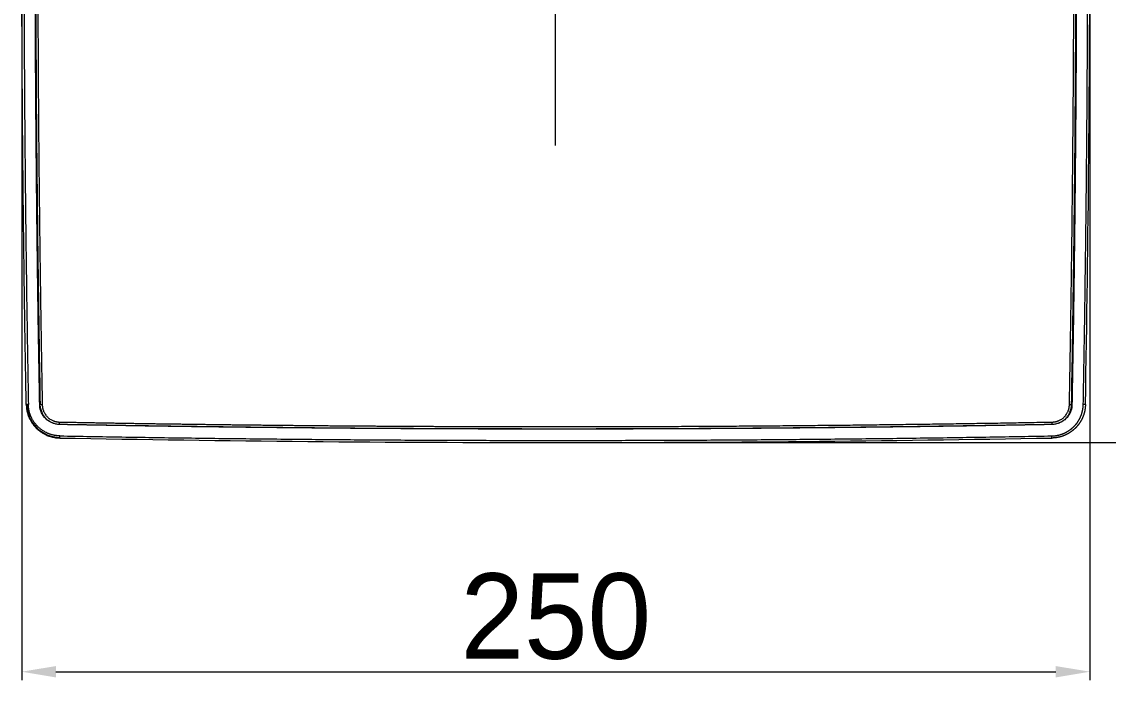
# Model space of a CAD drawing. Extents: x 8896 to 12055, y -91 to 2224.
# Drawn here: x 9756.8 to 10011.1, y 1413 to 1567.2 of the extents above; entities that cross this region are included whole.
import ezdxf

# ---------------------------------------------------------------- set-up
doc = ezdxf.new("R2010")
doc.units = 0
doc.header["$LTSCALE"] = 10
doc.header["$MEASUREMENT"] = 0
doc.header["$PDMODE"] = 3
doc.header["$PDSIZE"] = -10
doc.linetypes.add('CENTER2', pattern=[28.575, 19.05, -3.175, 3.175, -3.175])
doc.layers.get('0').update_dxf_attribs({"linetype": 'CONTINUOUS'})
doc.layers.get('DEFPOINTS').update_dxf_attribs({"linetype": 'CONTINUOUS'})
doc.layers.add('1', color=7, linetype='CONTINUOUS')
doc.layers.add('Cneter', color=1, linetype='CENTER2', lineweight=13)
doc.styles.add('Daelim Dimension', font='')
doc.styles.get('Daelim Dimension').set_extended_font_data('나눔고딕')
doc.dimstyles.new('DEFAULT', dxfattribs={"dimscale": 2, "dimtxt": 2, "dimasz": 2, "dimexe": 0, "dimexo": 2, "dimgap": 1, "dimtad": 1, "dimdec": 1, "dimzin": 9, "dimdsep": 46, "dimtxsty": 'Daelim Dimension', "dimcen": 0.5, "dimclrd": 5, "dimclre": 5, "dimclrt": 256, "dimadec": 1, "dimazin": 0, "dimtfac": 1, "dimtdec": 1, "dimtix": 1, "dimtmove": 0, "dimatfit": 3, "dimfxl": 1, "dimtolj": 1, "dimtzin": 1, "dimlwd": 9, "dimlwe": 9, "dimarcsym": 0})

# ---------------------------------------------------------------- blocks, each defined once
blk = doc.blocks.new('*D15')
at = {"color": 5, "lineweight": 9, "ltscale": 0.5, "transparency": 16777216}
for p, q in [((9756.82, 1589.67), (9756.82, 1413.04)), ((10006.81, 1589.67), (10006.81, 1413.04)), ((9764.82, 1415.04), (9998.81, 1415.04))]:
    blk.add_line(p, q, dxfattribs=at)
at = {"color": 5, "ltscale": 0.5, "transparency": 16777216}
for points in [[(9764.82, 1416.37), (9764.82, 1413.71), (9756.82, 1415.04)], [(9998.81, 1416.37), (9998.81, 1413.71), (10006.81, 1415.04)]]:
    blk.add_solid(points, dxfattribs=at)
at = {"layer": 'DEFPOINTS', "color": 0, "ltscale": 0.5, "transparency": 16777216}
for p in [(9756.82, 1593.67), (10006.81, 1593.67), (10006.81, 1415.04)]:
    blk.add_point(p, dxfattribs=at)
at = {"color": 7, "ltscale": 0.5, "transparency": 16777216, "insert": (9881.81, 1427.93), "char_height": 20, "attachment_point": 5, "style": 'Daelim Dimension'}
blk.add_mtext('\\A1;250', dxfattribs=at)
blk = doc.blocks.new('*D16')
at = {"color": 5, "lineweight": 9, "ltscale": 0.5, "transparency": 16777216}
for p, q in [((9885.81, 1718.67), (10079.9, 1718.67)), ((10077.9, 1476.67), (10077.9, 1710.67)), ((9885.81, 1468.67), (10079.9, 1468.67))]:
    blk.add_line(p, q, dxfattribs=at)
at = {"color": 5, "ltscale": 0.5, "transparency": 16777216}
for points in [[(10076.57, 1710.67), (10079.23, 1710.67), (10077.9, 1718.67)], [(10076.57, 1476.67), (10079.23, 1476.67), (10077.9, 1468.67)]]:
    blk.add_solid(points, dxfattribs=at)
at = {"layer": 'DEFPOINTS', "color": 0, "ltscale": 0.5, "transparency": 16777216}
for p in [(9881.81, 1718.67), (10077.9, 1718.67), (9881.81, 1468.67)]:
    blk.add_point(p, dxfattribs=at)
at = {"color": 7, "ltscale": 0.5, "transparency": 16777216, "insert": (10065.01, 1593.67), "char_height": 20, "attachment_point": 5, "rotation": 90, "style": 'Daelim Dimension'}
blk.add_mtext('\\A1;250', dxfattribs=at)
blk = doc.blocks.new('*D24')
at = {"color": 5, "lineweight": 9, "ltscale": 0.5, "transparency": 16777216}
for p, q in [((10020.76, 2037.53), (10186.06, 2037.53)), ((10184.06, 1476.67), (10184.06, 2029.53)), ((9885.81, 1468.67), (10186.06, 1468.67))]:
    blk.add_line(p, q, dxfattribs=at)
at = {"color": 5, "ltscale": 0.5, "transparency": 16777216}
for points in [[(10182.73, 2029.53), (10185.4, 2029.53), (10184.06, 2037.53)], [(10182.73, 1476.67), (10185.4, 1476.67), (10184.06, 1468.67)]]:
    blk.add_solid(points, dxfattribs=at)
at = {"layer": 'DEFPOINTS', "color": 0, "ltscale": 0.5, "transparency": 16777216}
for p in [(10016.76, 2037.53), (10184.06, 2037.53), (9881.81, 1468.67)]:
    blk.add_point(p, dxfattribs=at)
at = {"color": 7, "ltscale": 0.5, "transparency": 16777216, "insert": (10171.18, 1753.1), "char_height": 20, "attachment_point": 5, "rotation": 90, "style": 'Daelim Dimension'}
blk.add_mtext('\\A1;569', dxfattribs=at)

msp = doc.modelspace()

# ---------------------------------------------------------------- linework, layer by layer
at = {"layer": '1', "color": 7, "linetype": 'Continuous', "lineweight": 18}
for centre, start, end in [((3620.2, 1593.67), 358.958495, 0), ((9881.81, 7855.29), 268.958495, 271.041505)]:
    msp.add_arc(centre, 6386.61, start, end, dxfattribs=at)
at = {"layer": '1', "color": 7, "linetype": 'Continuous', "lineweight": 13}
msp.add_ellipse((9765.87, 1477.73), major_axis=(-5.47, 5.64), ratio=1, start_param=0.818639, end_param=2.35315, dxfattribs=at)
for points in [[(9758.37, 1709.75), (9756.26, 1593.67), (9758.37, 1477.59)], [(10005.26, 1477.59), (10007.37, 1593.67), (10005.26, 1709.75)], [(9765.74, 1470.23), (9881.81, 1468.12), (9997.89, 1470.23)]]:
    msp.add_open_spline(points, degree=2, dxfattribs=at)
at = {"layer": '1', "color": 7, "linetype": 'Continuous', "lineweight": 18}
for points, weights in [([(9761.02, 1477.59), (9758.91, 1593.67), (9761.02, 1709.75)], [1, 0.999834642254, 1]), ([(10002.61, 1709.75), (10004.72, 1593.67), (10002.61, 1477.59)], [1, 0.999834642254, 1]), ([(9757.87, 1477.58), (9756.82, 1535.62), (9756.82, 1593.67)], [1, 0.999958696706, 1]), ([(9997.89, 1472.88), (9881.81, 1470.76), (9765.73, 1472.88)], [1, 0.999834646466, 1])]:
    msp.add_rational_spline(points, weights, degree=2, dxfattribs=at)
for points, knots in [([(9761.62, 1709.84), (9761.61, 1709.4), (9761.6, 1708.53), (9761.57, 1707.23), (9761.55, 1705.92), (9761.53, 1704.61), (9761.5, 1703.3), (9761.48, 1701.99), (9761.46, 1700.67), (9761.44, 1699.36), (9761.41, 1698.04), (9761.39, 1696.72), (9761.37, 1695.4), (9761.35, 1694.08), (9761.33, 1692.76), (9761.31, 1691.44), (9761.29, 1690.11), (9761.27, 1688.78), (9761.25, 1687.45), (9761.23, 1686.12), (9761.21, 1684.79), (9761.19, 1683.46), (9761.17, 1682.13), (9761.15, 1680.79), (9761.13, 1679.45), (9761.11, 1678.11), (9761.1, 1676.77), (9761.08, 1675.43), (9761.06, 1674.09), (9761.05, 1672.74), (9761.03, 1671.4), (9761.01, 1670.05), (9761, 1668.7), (9760.98, 1667.35), (9760.96, 1666), (9760.95, 1664.64), (9760.93, 1663.29), (9760.92, 1661.93), (9760.9, 1660.58), (9760.89, 1659.22), (9760.88, 1657.86), (9760.86, 1656.49), (9760.85, 1655.13), (9760.84, 1653.76), (9760.82, 1652.4), (9760.81, 1651.03), (9760.8, 1649.66), (9760.79, 1648.29), (9760.77, 1646.92), (9760.76, 1645.54), (9760.75, 1644.17), (9760.74, 1642.79), (9760.73, 1641.41), (9760.72, 1640.03), (9760.71, 1638.65), (9760.7, 1637.27), (9760.69, 1635.88), (9760.68, 1634.5), (9760.67, 1633.11), (9760.67, 1631.72), (9760.66, 1630.33), (9760.65, 1628.94), (9760.64, 1627.55), (9760.63, 1626.15), (9760.63, 1624.75), (9760.62, 1623.36), (9760.61, 1621.96), (9760.61, 1620.56), (9760.6, 1619.16), (9760.6, 1617.75), (9760.59, 1616.35), (9760.59, 1614.94), (9760.58, 1613.53), (9760.58, 1612.12), (9760.57, 1610.71), (9760.57, 1609.3), (9760.57, 1607.89), (9760.56, 1606.47), (9760.56, 1605.06), (9760.56, 1603.64), (9760.56, 1602.22), (9760.55, 1600.8), (9760.55, 1599.37), (9760.55, 1597.95), (9760.55, 1596.52), (9760.55, 1595.1), (9760.55, 1593.27), (9760.55, 1591.03), (9760.55, 1588.4), (9760.56, 1585.77), (9760.56, 1583.15), (9760.56, 1580.53), (9760.57, 1577.92), (9760.58, 1575.31), (9760.59, 1572.7), (9760.59, 1570.11), (9760.6, 1567.51), (9760.62, 1564.92), (9760.63, 1562.34), (9760.64, 1559.76), (9760.66, 1557.19), (9760.67, 1554.62), (9760.69, 1552.06), (9760.7, 1549.5), (9760.72, 1546.95), (9760.74, 1544.4), (9760.76, 1541.85), (9760.78, 1539.32), (9760.81, 1536.78), (9760.83, 1534.26), (9760.85, 1531.73), (9760.88, 1529.22), (9760.91, 1526.7), (9760.93, 1524.19), (9760.96, 1521.69), (9760.99, 1519.19), (9761.02, 1516.7), (9761.05, 1514.21), (9761.08, 1511.73), (9761.11, 1509.25), (9761.15, 1506.78), (9761.18, 1504.31), (9761.22, 1501.85), (9761.25, 1499.39), (9761.29, 1496.94), (9761.33, 1494.49), (9761.37, 1492.05), (9761.41, 1489.61), (9761.45, 1487.18), (9761.49, 1484.75), (9761.53, 1482.33), (9761.58, 1479.91), (9761.61, 1478.31), (9761.62, 1477.5)], [0, 0, 0, 0, 0.005617, 0.011241, 0.016871, 0.022507, 0.02815, 0.033799, 0.039454, 0.045115, 0.050783, 0.056457, 0.062138, 0.067825, 0.073518, 0.079217, 0.084923, 0.090635, 0.096353, 0.102077, 0.107808, 0.113546, 0.119289, 0.125039, 0.130795, 0.136558, 0.142326, 0.148101, 0.153883, 0.15967, 0.165464, 0.171265, 0.177071, 0.182884, 0.188704, 0.194529, 0.200361, 0.206199, 0.212044, 0.217894, 0.223752, 0.229615, 0.235485, 0.241361, 0.247243, 0.253132, 0.259027, 0.264928, 0.270835, 0.276749, 0.28267, 0.288596, 0.294529, 0.300468, 0.306413, 0.312365, 0.318323, 0.324288, 0.330258, 0.336235, 0.342219, 0.348208, 0.354204, 0.360206, 0.366215, 0.37223, 0.378251, 0.384279, 0.390312, 0.396352, 0.402399, 0.408452, 0.414511, 0.420576, 0.426648, 0.432726, 0.43881, 0.444901, 0.450997, 0.457101, 0.46321, 0.469326, 0.475448, 0.481577, 0.487711, 0.493853, 0.5, 0.511356, 0.522691, 0.534003, 0.545295, 0.556564, 0.567812, 0.579039, 0.590243, 0.601426, 0.612588, 0.623728, 0.634846, 0.645943, 0.657018, 0.668071, 0.679103, 0.690113, 0.701101, 0.712068, 0.723013, 0.733937, 0.744839, 0.755719, 0.766578, 0.777415, 0.788231, 0.799024, 0.809797, 0.820547, 0.831276, 0.841984, 0.852669, 0.863334, 0.873976, 0.884597, 0.895196, 0.905774, 0.91633, 0.926864, 0.937377, 0.947868, 0.958338, 0.968786, 0.979212, 0.989617, 1, 1, 1, 1]), ([(10002.01, 1477.5), (10002.02, 1477.94), (10002.03, 1478.81), (10002.06, 1480.11), (10002.08, 1481.42), (10002.1, 1482.73), (10002.13, 1484.04), (10002.15, 1485.35), (10002.17, 1486.67), (10002.19, 1487.98), (10002.21, 1489.3), (10002.24, 1490.62), (10002.26, 1491.94), (10002.28, 1493.26), (10002.3, 1494.58), (10002.32, 1495.91), (10002.34, 1497.23), (10002.36, 1498.56), (10002.38, 1499.89), (10002.4, 1501.22), (10002.42, 1502.55), (10002.44, 1503.88), (10002.46, 1505.22), (10002.48, 1506.55), (10002.49, 1507.89), (10002.51, 1509.23), (10002.53, 1510.57), (10002.55, 1511.91), (10002.57, 1513.25), (10002.58, 1514.6), (10002.6, 1515.94), (10002.62, 1517.29), (10002.63, 1518.64), (10002.65, 1519.99), (10002.66, 1521.34), (10002.68, 1522.7), (10002.69, 1524.05), (10002.71, 1525.41), (10002.72, 1526.77), (10002.74, 1528.12), (10002.75, 1529.49), (10002.76, 1530.85), (10002.78, 1532.21), (10002.79, 1533.58), (10002.8, 1534.94), (10002.82, 1536.31), (10002.83, 1537.68), (10002.84, 1539.05), (10002.85, 1540.42), (10002.86, 1541.8), (10002.88, 1543.17), (10002.89, 1544.55), (10002.9, 1545.93), (10002.91, 1547.31), (10002.92, 1548.69), (10002.93, 1550.07), (10002.94, 1551.46), (10002.95, 1552.84), (10002.95, 1554.23), (10002.96, 1555.62), (10002.97, 1557.01), (10002.98, 1558.4), (10002.99, 1559.8), (10002.99, 1561.19), (10003, 1562.59), (10003.01, 1563.98), (10003.01, 1565.38), (10003.02, 1566.78), (10003.03, 1568.18), (10003.03, 1569.59), (10003.04, 1570.99), (10003.04, 1572.4), (10003.05, 1573.81), (10003.05, 1575.22), (10003.05, 1576.63), (10003.06, 1578.04), (10003.06, 1579.45), (10003.06, 1580.87), (10003.07, 1582.28), (10003.07, 1583.7), (10003.07, 1585.12), (10003.07, 1586.54), (10003.07, 1587.97), (10003.08, 1589.39), (10003.08, 1590.82), (10003.08, 1592.24), (10003.08, 1594.07), (10003.08, 1596.31), (10003.08, 1598.94), (10003.07, 1601.57), (10003.07, 1604.19), (10003.06, 1606.81), (10003.06, 1609.42), (10003.05, 1612.03), (10003.04, 1614.64), (10003.03, 1617.23), (10003.02, 1619.83), (10003.01, 1622.42), (10003, 1625), (10002.99, 1627.58), (10002.97, 1630.15), (10002.96, 1632.72), (10002.94, 1635.28), (10002.92, 1637.84), (10002.9, 1640.39), (10002.89, 1642.94), (10002.86, 1645.49), (10002.84, 1648.02), (10002.82, 1650.56), (10002.8, 1653.08), (10002.77, 1655.61), (10002.75, 1658.12), (10002.72, 1660.64), (10002.7, 1663.15), (10002.67, 1665.65), (10002.64, 1668.15), (10002.61, 1670.64), (10002.58, 1673.13), (10002.55, 1675.61), (10002.51, 1678.09), (10002.48, 1680.56), (10002.45, 1683.03), (10002.41, 1685.49), (10002.37, 1687.95), (10002.34, 1690.4), (10002.3, 1692.85), (10002.26, 1695.29), (10002.22, 1697.73), (10002.18, 1700.16), (10002.14, 1702.59), (10002.1, 1705.01), (10002.05, 1707.43), (10002.02, 1709.04), (10002.01, 1709.84)], [0, 0, 0, 0, 0.005617, 0.011241, 0.016871, 0.022507, 0.02815, 0.033799, 0.039454, 0.045116, 0.050784, 0.056458, 0.062138, 0.067825, 0.073518, 0.079217, 0.084923, 0.090635, 0.096353, 0.102078, 0.107809, 0.113546, 0.11929, 0.12504, 0.130796, 0.136558, 0.142327, 0.148102, 0.153884, 0.159671, 0.165465, 0.171266, 0.177072, 0.182885, 0.188704, 0.19453, 0.200362, 0.2062, 0.212044, 0.217895, 0.223752, 0.229616, 0.235486, 0.241362, 0.247244, 0.253133, 0.259027, 0.264929, 0.270836, 0.27675, 0.28267, 0.288597, 0.29453, 0.300469, 0.306414, 0.312366, 0.318324, 0.324288, 0.330259, 0.336236, 0.342219, 0.348209, 0.354205, 0.360207, 0.366216, 0.372231, 0.378252, 0.384279, 0.390313, 0.396353, 0.402399, 0.408452, 0.414511, 0.420576, 0.426648, 0.432726, 0.43881, 0.444901, 0.450998, 0.457101, 0.46321, 0.469326, 0.475448, 0.481577, 0.487712, 0.493853, 0.5, 0.511356, 0.52269, 0.534003, 0.545294, 0.556564, 0.567812, 0.579038, 0.590243, 0.601426, 0.612587, 0.623727, 0.634845, 0.645942, 0.657017, 0.66807, 0.679102, 0.690112, 0.7011, 0.712067, 0.723012, 0.733936, 0.744838, 0.755718, 0.766577, 0.777414, 0.78823, 0.799024, 0.809796, 0.820546, 0.831275, 0.841983, 0.852669, 0.863333, 0.873975, 0.884596, 0.895196, 0.905773, 0.916329, 0.926864, 0.937377, 0.947868, 0.958338, 0.968786, 0.979212, 0.989617, 1, 1, 1, 1]), ([(9760.06, 1593.67), (9760.06, 1574.31), (9760.15, 1554.94), (9760.5, 1516.22), (9760.77, 1496.85), (9761.12, 1477.49)], [0, 0, 0, 0, 0.5, 0.5, 1, 1, 1, 1]), ([(10002.51, 1477.49), (10002.86, 1496.85), (10003.12, 1516.22), (10003.48, 1554.94), (10003.56, 1574.31), (10003.56, 1593.67)], [0, 0, 0, 0, 0.5, 0.5, 1, 1, 1, 1]), ([(9757.87, 1477.58), (9757.88, 1477.23), (9757.91, 1476.89), (9758.01, 1476.24), (9758.07, 1475.93), (9758.23, 1475.34), (9758.32, 1475.06), (9758.53, 1474.54), (9758.64, 1474.3), (9758.87, 1473.84), (9759, 1473.63), (9759.24, 1473.24), (9759.37, 1473.06), (9759.62, 1472.73), (9759.74, 1472.58), (9759.93, 1472.38), (9759.98, 1472.31), (9760.07, 1472.22), (9760.12, 1472.17), (9760.17, 1472.12), (9760.19, 1472.1), (9760.2, 1472.09), (9760.21, 1472.08), (9760.21, 1472.07), (9760.33, 1471.96), (9760.45, 1471.84), (9760.72, 1471.6), (9760.87, 1471.48), (9761.2, 1471.23), (9761.38, 1471.1), (9761.77, 1470.85), (9761.98, 1470.73), (9762.44, 1470.5), (9762.68, 1470.39), (9763.2, 1470.18), (9763.48, 1470.09), (9764.07, 1469.93), (9764.38, 1469.86), (9765.03, 1469.77), (9765.37, 1469.74), (9765.73, 1469.73)], [0, 0, 0, 0, 0.0625, 0.0625, 0.125, 0.125, 0.1875, 0.1875, 0.25, 0.25, 0.3125, 0.3125, 0.375, 0.375, 0.4375, 0.4375, 0.46875, 0.46875, 0.484375, 0.492187, 0.496094, 0.498047, 0.498047, 0.5, 0.5, 0.5625, 0.5625, 0.625, 0.625, 0.6875, 0.6875, 0.75, 0.75, 0.8125, 0.8125, 0.875, 0.875, 0.9375, 0.9375, 1, 1, 1, 1]), ([(9761.47, 1475.64), (9761.4, 1475.8), (9761.15, 1476.42), (9761.03, 1477.1), (9761.02, 1477.59), (9761.02, 1477.59)], [0, 0, 0, 0, 0.268007, 0.99937, 1, 1, 1, 1]), ([(9761.62, 1477.5), (9761.62, 1477.49), (9761.62, 1477.47), (9761.62, 1477.44), (9761.62, 1477.4), (9761.62, 1477.37), (9761.63, 1477.34), (9761.63, 1477.31), (9761.63, 1477.27), (9761.63, 1477.24), (9761.64, 1477.21), (9761.64, 1477.18), (9761.64, 1477.14), (9761.65, 1477.11), (9761.65, 1477.08), (9761.65, 1477.05), (9761.66, 1477.01), (9761.66, 1476.98), (9761.67, 1476.95), (9761.67, 1476.92), (9761.68, 1476.88), (9761.69, 1476.85), (9761.69, 1476.82), (9761.7, 1476.79), (9761.7, 1476.75), (9761.72, 1476.67), (9761.76, 1476.53), (9761.81, 1476.34), (9761.88, 1476.16), (9761.97, 1475.91), (9762.12, 1475.62), (9762.32, 1475.28), (9762.55, 1474.96), (9762.82, 1474.67), (9763.11, 1474.41), (9763.42, 1474.17), (9763.76, 1473.97), (9764.05, 1473.83), (9764.3, 1473.73), (9764.48, 1473.67), (9764.67, 1473.61), (9764.82, 1473.58), (9764.92, 1473.56), (9764.98, 1473.54), (9765.04, 1473.53), (9765.1, 1473.52), (9765.16, 1473.51), (9765.22, 1473.51), (9765.28, 1473.5), (9765.34, 1473.49), (9765.4, 1473.49), (9765.46, 1473.48), (9765.52, 1473.48), (9765.58, 1473.48), (9765.62, 1473.48), (9765.64, 1473.48)], [0, 0, 0, 0, 0.005179, 0.010359, 0.015539, 0.02072, 0.025902, 0.031086, 0.036272, 0.04146, 0.046651, 0.051846, 0.057043, 0.062244, 0.06745, 0.07266, 0.077874, 0.083094, 0.088319, 0.093551, 0.098788, 0.104032, 0.109282, 0.11454, 0.119806, 0.125079, 0.156309, 0.187529, 0.21881, 0.25022, 0.312836, 0.37524, 0.437908, 0.499996, 0.562062, 0.624741, 0.687116, 0.749742, 0.781133, 0.812407, 0.843632, 0.87488, 0.884607, 0.89431, 0.903989, 0.913648, 0.923288, 0.932911, 0.942521, 0.952118, 0.961705, 0.971285, 0.980859, 0.99043, 1, 1, 1, 1]), ([(10005.75, 1477.58), (10005.75, 1477.57), (10005.75, 1477.54), (10005.75, 1477.5), (10005.75, 1477.45), (10005.75, 1477.41), (10005.75, 1477.37), (10005.75, 1477.32), (10005.74, 1477.28), (10005.74, 1477.24), (10005.74, 1477.19), (10005.73, 1477.15), (10005.73, 1477.11), (10005.73, 1477.06), (10005.72, 1477.02), (10005.72, 1476.98), (10005.72, 1476.93), (10005.71, 1476.89), (10005.71, 1476.85), (10005.7, 1476.8), (10005.7, 1476.76), (10005.69, 1476.72), (10005.69, 1476.68), (10005.68, 1476.63), (10005.67, 1476.59), (10005.67, 1476.55), (10005.66, 1476.51), (10005.66, 1476.46), (10005.65, 1476.42), (10005.64, 1476.38), (10005.63, 1476.34), (10005.63, 1476.29), (10005.62, 1476.25), (10005.61, 1476.21), (10005.6, 1476.17), (10005.59, 1476.13), (10005.58, 1476.08), (10005.58, 1476.04), (10005.57, 1476), (10005.56, 1475.96), (10005.55, 1475.92), (10005.54, 1475.88), (10005.53, 1475.83), (10005.52, 1475.79), (10005.51, 1475.75), (10005.5, 1475.71), (10005.49, 1475.67), (10005.47, 1475.63), (10005.46, 1475.59), (10005.45, 1475.55), (10005.44, 1475.5), (10005.43, 1475.46), (10005.42, 1475.42), (10005.4, 1475.38), (10005.39, 1475.34), (10005.38, 1475.3), (10005.37, 1475.26), (10005.35, 1475.22), (10005.34, 1475.18), (10005.33, 1475.14), (10005.31, 1475.1), (10005.3, 1475.06), (10005.28, 1475.02), (10005.27, 1474.98), (10005.25, 1474.94), (10005.24, 1474.9), (10005.22, 1474.86), (10005.21, 1474.82), (10005.19, 1474.78), (10005.18, 1474.74), (10005.16, 1474.71), (10005.15, 1474.67), (10005.13, 1474.63), (10005.11, 1474.59), (10005.1, 1474.55), (10005.08, 1474.51), (10005.06, 1474.47), (10005.05, 1474.43), (10005.03, 1474.4), (10005.01, 1474.36), (10004.99, 1474.32), (10004.98, 1474.28), (10004.96, 1474.24), (10004.94, 1474.21), (10004.92, 1474.17), (10004.9, 1474.13), (10004.88, 1474.1), (10004.86, 1474.06), (10004.84, 1474.02), (10004.83, 1473.98), (10004.81, 1473.95), (10004.79, 1473.91), (10004.77, 1473.87), (10004.75, 1473.84), (10004.73, 1473.8), (10004.7, 1473.76), (10004.68, 1473.73), (10004.66, 1473.69), (10004.64, 1473.66), (10004.62, 1473.62), (10004.6, 1473.59), (10004.58, 1473.55), (10004.56, 1473.51), (10004.53, 1473.48), (10004.51, 1473.44), (10004.49, 1473.41), (10004.47, 1473.37), (10004.44, 1473.34), (10004.42, 1473.31), (10004.4, 1473.27), (10004.38, 1473.24), (10004.35, 1473.2), (10004.33, 1473.17), (10004.31, 1473.14), (10004.28, 1473.1), (10004.26, 1473.07), (10004.23, 1473.03), (10004.21, 1473), (10004.19, 1472.97), (10004.16, 1472.94), (10004.14, 1472.9), (10004.11, 1472.87), (10004.09, 1472.84), (10004.06, 1472.8), (10004.04, 1472.77), (10004.01, 1472.74), (10003.98, 1472.71), (10003.96, 1472.68), (10003.93, 1472.64), (10003.91, 1472.61), (10003.88, 1472.58), (10003.85, 1472.55), (10003.83, 1472.52), (10003.8, 1472.49), (10003.77, 1472.46), (10003.75, 1472.43), (10003.72, 1472.4), (10003.69, 1472.37), (10003.67, 1472.34), (10003.64, 1472.31), (10003.61, 1472.28), (10003.58, 1472.25), (10003.55, 1472.22), (10003.53, 1472.19), (10003.5, 1472.16), (10003.47, 1472.13), (10003.44, 1472.1), (10003.4, 1472.06), (10003.36, 1472.02), (10003.3, 1471.96), (10003.24, 1471.91), (10003.18, 1471.85), (10003.13, 1471.8), (10003.07, 1471.75), (10003.01, 1471.69), (10002.95, 1471.64), (10002.89, 1471.59), (10002.82, 1471.54), (10002.76, 1471.49), (10002.7, 1471.44), (10002.64, 1471.39), (10002.57, 1471.34), (10002.51, 1471.29), (10002.44, 1471.25), (10002.38, 1471.2), (10002.31, 1471.15), (10002.25, 1471.11), (10002.18, 1471.06), (10002.11, 1471.02), (10002.05, 1470.98), (10001.98, 1470.93), (10001.91, 1470.89), (10001.84, 1470.85), (10001.77, 1470.81), (10001.7, 1470.77), (10001.63, 1470.73), (10001.56, 1470.69), (10001.49, 1470.65), (10001.41, 1470.61), (10001.34, 1470.58), (10001.27, 1470.54), (10001.19, 1470.5), (10001.12, 1470.47), (10001.05, 1470.44), (10000.97, 1470.4), (10000.9, 1470.37), (10000.82, 1470.34), (10000.75, 1470.31), (10000.67, 1470.28), (10000.59, 1470.25), (10000.52, 1470.22), (10000.44, 1470.19), (10000.36, 1470.16), (10000.28, 1470.14), (10000.2, 1470.11), (10000.12, 1470.09), (10000.05, 1470.06), (9999.97, 1470.04), (9999.89, 1470.02), (9999.81, 1470), (9999.73, 1469.97), (9999.65, 1469.95), (9999.56, 1469.94), (9999.48, 1469.92), (9999.4, 1469.9), (9999.32, 1469.88), (9999.24, 1469.87), (9999.16, 1469.85), (9999.07, 1469.84), (9998.99, 1469.82), (9998.91, 1469.81), (9998.83, 1469.8), (9998.74, 1469.79), (9998.66, 1469.78), (9998.58, 1469.77), (9998.49, 1469.76), (9998.41, 1469.75), (9998.32, 1469.75), (9998.24, 1469.74), (9998.15, 1469.74), (9998.07, 1469.73), (9997.99, 1469.73), (9997.93, 1469.73), (9997.9, 1469.73)], [0, 0, 0, 0, 0.003544, 0.007087, 0.010628, 0.014167, 0.017705, 0.021241, 0.024775, 0.028308, 0.031839, 0.035368, 0.038896, 0.042422, 0.045946, 0.049469, 0.05299, 0.05651, 0.060028, 0.063544, 0.067058, 0.070571, 0.074082, 0.077592, 0.0811, 0.084606, 0.088111, 0.091614, 0.095115, 0.098615, 0.102113, 0.105609, 0.109104, 0.112597, 0.116088, 0.119578, 0.123066, 0.126553, 0.130037, 0.133521, 0.137002, 0.140482, 0.14396, 0.147437, 0.150912, 0.154385, 0.157857, 0.161327, 0.164795, 0.168262, 0.171727, 0.17519, 0.178652, 0.182112, 0.18557, 0.189027, 0.192482, 0.195936, 0.199387, 0.202838, 0.206286, 0.209733, 0.213178, 0.216622, 0.220064, 0.223504, 0.226943, 0.23038, 0.233815, 0.237249, 0.240681, 0.244111, 0.24754, 0.250967, 0.254392, 0.257816, 0.261238, 0.264659, 0.268077, 0.271495, 0.27491, 0.278324, 0.281736, 0.285147, 0.288556, 0.291963, 0.295369, 0.298773, 0.302175, 0.305576, 0.308975, 0.312372, 0.315768, 0.319162, 0.322554, 0.325945, 0.329334, 0.332722, 0.336108, 0.339492, 0.342874, 0.346255, 0.349634, 0.353012, 0.356388, 0.359762, 0.363135, 0.366506, 0.369875, 0.373243, 0.376609, 0.379973, 0.383336, 0.386697, 0.390057, 0.393414, 0.396771, 0.400125, 0.403478, 0.406829, 0.410179, 0.413527, 0.416873, 0.420217, 0.42356, 0.426902, 0.430241, 0.433579, 0.436916, 0.44025, 0.443583, 0.446915, 0.450245, 0.453573, 0.456899, 0.460224, 0.463547, 0.466869, 0.470188, 0.473507, 0.476823, 0.480138, 0.483451, 0.486763, 0.490073, 0.493381, 0.496688, 0.499993, 0.506428, 0.512869, 0.519316, 0.52577, 0.53223, 0.538696, 0.545168, 0.551647, 0.558132, 0.564623, 0.57112, 0.577624, 0.584134, 0.59065, 0.597173, 0.603702, 0.610237, 0.616778, 0.623326, 0.62988, 0.63644, 0.643006, 0.649579, 0.656158, 0.662743, 0.669335, 0.675932, 0.682536, 0.689147, 0.695763, 0.702386, 0.709015, 0.715651, 0.722292, 0.72894, 0.735594, 0.742255, 0.748922, 0.755595, 0.762274, 0.76896, 0.775651, 0.782349, 0.789054, 0.795764, 0.802481, 0.809205, 0.815934, 0.82267, 0.829412, 0.83616, 0.842914, 0.849675, 0.856442, 0.863216, 0.869995, 0.876781, 0.883573, 0.890372, 0.897177, 0.903988, 0.910805, 0.917628, 0.924458, 0.931294, 0.938137, 0.944985, 0.95184, 0.958701, 0.965569, 0.972442, 0.979322, 0.986209, 0.993101, 1, 1, 1, 1]), ([(9997.98, 1473.48), (9997.99, 1473.48), (9998.02, 1473.48), (9998.05, 1473.48), (9998.08, 1473.48), (9998.11, 1473.48), (9998.15, 1473.48), (9998.18, 1473.48), (9998.21, 1473.49), (9998.24, 1473.49), (9998.28, 1473.49), (9998.31, 1473.5), (9998.34, 1473.5), (9998.37, 1473.5), (9998.41, 1473.51), (9998.44, 1473.51), (9998.47, 1473.52), (9998.5, 1473.52), (9998.54, 1473.53), (9998.57, 1473.53), (9998.6, 1473.54), (9998.63, 1473.54), (9998.67, 1473.55), (9998.7, 1473.55), (9998.73, 1473.56), (9998.82, 1473.58), (9998.95, 1473.61), (9999.14, 1473.67), (9999.33, 1473.73), (9999.57, 1473.83), (9999.87, 1473.97), (10000.21, 1474.17), (10000.52, 1474.41), (10000.81, 1474.67), (10001.08, 1474.96), (10001.31, 1475.28), (10001.51, 1475.62), (10001.66, 1475.91), (10001.75, 1476.16), (10001.82, 1476.34), (10001.87, 1476.53), (10001.91, 1476.68), (10001.93, 1476.78), (10001.94, 1476.84), (10001.95, 1476.9), (10001.96, 1476.96), (10001.97, 1477.02), (10001.98, 1477.08), (10001.98, 1477.14), (10001.99, 1477.2), (10002, 1477.26), (10002, 1477.32), (10002, 1477.38), (10002.01, 1477.44), (10002.01, 1477.48), (10002.01, 1477.5)], [0, 0, 0, 0, 0.005179, 0.010359, 0.015539, 0.02072, 0.025902, 0.031086, 0.036272, 0.04146, 0.046651, 0.051846, 0.057043, 0.062244, 0.06745, 0.07266, 0.077874, 0.083094, 0.088319, 0.093551, 0.098788, 0.104032, 0.109282, 0.11454, 0.119806, 0.125079, 0.156309, 0.187529, 0.21881, 0.25022, 0.312836, 0.37524, 0.437908, 0.499996, 0.562062, 0.624741, 0.687116, 0.749742, 0.781133, 0.812407, 0.843633, 0.87488, 0.884607, 0.89431, 0.903989, 0.913648, 0.923288, 0.932911, 0.942521, 0.952118, 0.961705, 0.971285, 0.980859, 0.99043, 1, 1, 1, 1]), ([(9997.99, 1472.98), (9998.29, 1472.98), (9998.58, 1473.02), (9999.15, 1473.14), (9999.58, 1473.27), (9999.97, 1473.46), (10000.23, 1473.61), (10000.61, 1473.83), (10000.95, 1474.12), (10001.37, 1474.53), (10001.56, 1474.76), (10001.88, 1475.25), (10002.03, 1475.51), (10002.26, 1476.05), (10002.34, 1476.33), (10002.44, 1476.76), (10002.46, 1476.91), (10002.49, 1477.2), (10002.5, 1477.35), (10002.51, 1477.49)], [0, 0, 0, 0, 0.125, 0.125, 0.25, 0.3125, 0.3125, 0.375, 0.5, 0.5, 0.625, 0.625, 0.75, 0.75, 0.875, 0.875, 0.9375, 0.9375, 1, 1, 1, 1]), ([(10002.61, 1477.59), (10002.6, 1477.1), (10002.43, 1476.11), (10001.74, 1474.79), (10000.82, 1473.87), (10000.13, 1473.46), (9999.85, 1473.33)], [0, 0, 0, 0, 0.276368, 0.551465, 0.826172, 1, 1, 1, 1]), ([(9761.14, 1477.18), (9761.15, 1476.99), (9761.18, 1476.8), (9761.28, 1476.33), (9761.42, 1475.91), (9761.61, 1475.51), (9761.75, 1475.25), (9761.98, 1474.87), (9762.26, 1474.53), (9762.68, 1474.12), (9762.9, 1473.93), (9763.39, 1473.6), (9763.65, 1473.46), (9764.19, 1473.23), (9764.47, 1473.14), (9764.9, 1473.05), (9765.05, 1473.02), (9765.34, 1472.99), (9765.49, 1472.98), (9765.64, 1472.98)], [0, 0, 0, 0, 0.084773, 0.084773, 0.21552, 0.280893, 0.280893, 0.346266, 0.477013, 0.477013, 0.60776, 0.60776, 0.738507, 0.738507, 0.869253, 0.869253, 0.934627, 0.934627, 1, 1, 1, 1]), ([(9765.73, 1472.88), (9765.24, 1472.88), (9764.26, 1473.06), (9762.94, 1473.74), (9762.01, 1474.66), (9761.61, 1475.35), (9761.47, 1475.64)], [0, 0, 0, 0, 0.276368, 0.551466, 0.826172, 1, 1, 1, 1]), ([(9765.64, 1473.48), (9766.08, 1473.47), (9766.95, 1473.45), (9768.26, 1473.43), (9769.56, 1473.41), (9770.87, 1473.38), (9772.18, 1473.36), (9773.5, 1473.34), (9774.81, 1473.31), (9776.13, 1473.29), (9777.44, 1473.27), (9778.76, 1473.25), (9780.08, 1473.23), (9781.4, 1473.21), (9782.72, 1473.18), (9784.05, 1473.16), (9785.37, 1473.14), (9786.7, 1473.12), (9788.03, 1473.1), (9789.36, 1473.08), (9790.69, 1473.06), (9792.02, 1473.05), (9793.36, 1473.03), (9794.69, 1473.01), (9796.03, 1472.99), (9797.37, 1472.97), (9798.71, 1472.95), (9800.05, 1472.94), (9801.4, 1472.92), (9802.74, 1472.9), (9804.09, 1472.88), (9805.43, 1472.87), (9806.78, 1472.85), (9808.13, 1472.84), (9809.49, 1472.82), (9810.84, 1472.81), (9812.19, 1472.79), (9813.55, 1472.78), (9814.91, 1472.76), (9816.27, 1472.75), (9817.63, 1472.73), (9818.99, 1472.72), (9820.35, 1472.71), (9821.72, 1472.69), (9823.09, 1472.68), (9824.45, 1472.67), (9825.82, 1472.65), (9827.2, 1472.64), (9828.57, 1472.63), (9829.94, 1472.62), (9831.32, 1472.61), (9832.69, 1472.6), (9834.07, 1472.59), (9835.45, 1472.58), (9836.83, 1472.57), (9838.22, 1472.56), (9839.6, 1472.55), (9840.99, 1472.54), (9842.37, 1472.53), (9843.76, 1472.52), (9845.15, 1472.51), (9846.55, 1472.51), (9847.94, 1472.5), (9849.33, 1472.49), (9850.73, 1472.48), (9852.13, 1472.48), (9853.53, 1472.47), (9854.93, 1472.46), (9856.33, 1472.46), (9857.73, 1472.45), (9859.14, 1472.45), (9860.54, 1472.44), (9861.95, 1472.44), (9863.36, 1472.43), (9864.77, 1472.43), (9866.18, 1472.43), (9867.6, 1472.42), (9869.01, 1472.42), (9870.43, 1472.42), (9871.85, 1472.41), (9873.27, 1472.41), (9874.69, 1472.41), (9876.11, 1472.41), (9877.53, 1472.41), (9878.96, 1472.41), (9880.39, 1472.41), (9882.22, 1472.41), (9884.45, 1472.41), (9887.08, 1472.41), (9889.71, 1472.41), (9892.34, 1472.42), (9894.95, 1472.42), (9897.57, 1472.43), (9900.18, 1472.43), (9902.78, 1472.44), (9905.38, 1472.45), (9907.97, 1472.46), (9910.56, 1472.47), (9913.14, 1472.48), (9915.72, 1472.5), (9918.3, 1472.51), (9920.86, 1472.53), (9923.43, 1472.54), (9925.98, 1472.56), (9928.54, 1472.58), (9931.09, 1472.6), (9933.63, 1472.62), (9936.17, 1472.64), (9938.7, 1472.66), (9941.23, 1472.69), (9943.75, 1472.71), (9946.27, 1472.74), (9948.78, 1472.76), (9951.29, 1472.79), (9953.79, 1472.82), (9956.29, 1472.85), (9958.78, 1472.88), (9961.27, 1472.91), (9963.75, 1472.94), (9966.23, 1472.97), (9968.7, 1473), (9971.17, 1473.04), (9973.63, 1473.07), (9976.09, 1473.11), (9978.54, 1473.15), (9980.99, 1473.19), (9983.43, 1473.22), (9985.87, 1473.26), (9988.3, 1473.3), (9990.73, 1473.35), (9993.15, 1473.39), (9995.57, 1473.43), (9997.18, 1473.46), (9997.98, 1473.48)], [0, 0, 0, 0, 0.005617, 0.011241, 0.016871, 0.022507, 0.02815, 0.033799, 0.039454, 0.045115, 0.050783, 0.056457, 0.062138, 0.067825, 0.073518, 0.079217, 0.084923, 0.090635, 0.096353, 0.102077, 0.107808, 0.113546, 0.119289, 0.125039, 0.130795, 0.136558, 0.142326, 0.148101, 0.153883, 0.15967, 0.165464, 0.171265, 0.177071, 0.182884, 0.188704, 0.194529, 0.200361, 0.206199, 0.212044, 0.217894, 0.223752, 0.229615, 0.235485, 0.241361, 0.247243, 0.253132, 0.259027, 0.264928, 0.270835, 0.276749, 0.28267, 0.288596, 0.294529, 0.300468, 0.306414, 0.312365, 0.318323, 0.324288, 0.330258, 0.336235, 0.342219, 0.348208, 0.354204, 0.360206, 0.366215, 0.37223, 0.378251, 0.384279, 0.390312, 0.396352, 0.402399, 0.408452, 0.414511, 0.420576, 0.426648, 0.432726, 0.43881, 0.444901, 0.450997, 0.457101, 0.46321, 0.469326, 0.475448, 0.481577, 0.487712, 0.493853, 0.5, 0.511356, 0.52269, 0.534003, 0.545294, 0.556564, 0.567812, 0.579038, 0.590243, 0.601426, 0.612587, 0.623727, 0.634845, 0.645942, 0.657017, 0.66807, 0.679102, 0.690112, 0.7011, 0.712067, 0.723012, 0.733936, 0.744838, 0.755718, 0.766577, 0.777414, 0.78823, 0.799024, 0.809796, 0.820546, 0.831275, 0.841983, 0.852669, 0.863333, 0.873975, 0.884596, 0.895196, 0.905773, 0.916329, 0.926864, 0.937377, 0.947868, 0.958338, 0.968786, 0.979212, 0.989617, 1, 1, 1, 1]), ([(9765.64, 1472.98), (9766.04, 1472.97), (9766.88, 1472.95), (9768.16, 1472.93), (9769.51, 1472.91), (9770.92, 1472.88), (9772.4, 1472.86), (9773.94, 1472.83), (9775.54, 1472.8), (9777.2, 1472.78), (9778.93, 1472.75), (9780.72, 1472.72), (9782.57, 1472.69), (9784.49, 1472.66), (9786.47, 1472.63), (9788.51, 1472.6), (9790.62, 1472.57), (9792.79, 1472.54), (9795.02, 1472.51), (9797.31, 1472.48), (9799.67, 1472.45), (9802.1, 1472.42), (9804.58, 1472.39), (9807.13, 1472.36), (9809.74, 1472.33), (9812.41, 1472.3), (9815.15, 1472.27), (9817.95, 1472.24), (9820.82, 1472.21), (9826.96, 1472.15), (9836.2, 1472.08), (9848.33, 1472), (9859.95, 1471.95), (9871.06, 1471.93), (9879.13, 1471.92), (9884.34, 1471.92), (9886.87, 1471.92), (9889.39, 1471.92), (9891.92, 1471.93), (9894.44, 1471.93), (9896.97, 1471.94), (9899.5, 1471.94), (9902.02, 1471.95), (9904.55, 1471.96), (9907.07, 1471.97), (9909.6, 1471.98), (9912.13, 1471.99), (9914.65, 1472), (9917.18, 1472.02), (9919.7, 1472.03), (9922.23, 1472.05), (9924.75, 1472.06), (9927.28, 1472.08), (9929.81, 1472.1), (9932.33, 1472.12), (9934.86, 1472.14), (9937.38, 1472.16), (9939.91, 1472.18), (9942.43, 1472.21), (9944.96, 1472.23), (9947.49, 1472.26), (9950.01, 1472.28), (9952.54, 1472.31), (9955.06, 1472.34), (9957.59, 1472.37), (9960.11, 1472.4), (9962.64, 1472.43), (9965.16, 1472.46), (9967.69, 1472.5), (9970.21, 1472.53), (9972.74, 1472.57), (9975.27, 1472.6), (9977.79, 1472.64), (9980.32, 1472.68), (9982.84, 1472.72), (9985.37, 1472.76), (9987.89, 1472.8), (9990.42, 1472.84), (9992.94, 1472.89), (9995.47, 1472.93), (9997.15, 1472.96), (9997.99, 1472.98)], [0, 0, 0, 0, 0.00526, 0.010791, 0.016594, 0.022669, 0.029016, 0.035634, 0.042524, 0.049686, 0.05712, 0.064826, 0.072803, 0.081052, 0.089573, 0.098366, 0.10743, 0.116766, 0.126374, 0.136254, 0.146406, 0.156829, 0.167524, 0.178491, 0.18973, 0.20124, 0.213022, 0.225077, 0.237402, 0.25, 0.30444, 0.356661, 0.406661, 0.45444, 0.5, 0.510871, 0.521742, 0.532613, 0.543484, 0.554355, 0.565225, 0.576096, 0.586967, 0.597837, 0.608708, 0.619578, 0.630448, 0.641319, 0.652189, 0.663059, 0.673929, 0.684799, 0.695669, 0.706539, 0.717409, 0.728279, 0.739148, 0.750018, 0.760887, 0.771757, 0.782626, 0.793496, 0.804365, 0.815234, 0.826103, 0.836972, 0.847841, 0.85871, 0.869579, 0.880448, 0.891317, 0.902185, 0.913054, 0.923922, 0.934791, 0.945659, 0.956528, 0.967396, 0.978264, 0.989132, 1, 1, 1, 1]), ([(9999.85, 1473.33), (9999.69, 1473.25), (9999.06, 1473), (9998.39, 1472.88), (9997.89, 1472.88), (9997.89, 1472.88)], [0, 0, 0, 0, 0.267669, 0.998113, 1, 1, 1, 1])]:
    msp.add_open_spline(points, degree=3, knots=knots, dxfattribs=at)
at = {"layer": '1', "color": 7, "linetype": 'Continuous', "lineweight": 13}
for points, degree, knots in [([(9758.01, 1477.59), (9757.99, 1477.58), (9757.97, 1477.58), (9757.94, 1477.58), (9757.92, 1477.58), (9757.9, 1477.58), (9757.89, 1477.58), (9757.88, 1477.58), (9757.87, 1477.58), (9757.87, 1477.58)], 3, [0, 0, 0, 0, 0.25, 0.25, 0.5, 0.5, 0.75, 0.75, 1, 1, 1, 1]), ([(9758.37, 1477.59), (9758.34, 1477.59), (9758.31, 1477.59), (9758.24, 1477.59), (9758.21, 1477.59), (9758.15, 1477.59), (9758.12, 1477.59), (9758.06, 1477.59), (9758.04, 1477.59), (9758.01, 1477.59)], 3, [0, 0, 0, 0, 0.25, 0.25, 0.5, 0.5, 0.75, 0.75, 1, 1, 1, 1]), ([(9765.74, 1470.23), (9765.72, 1470.23), (9765.68, 1470.23), (9765.61, 1470.23), (9765.51, 1470.24), (9765.37, 1470.24), (9765.2, 1470.26), (9765.02, 1470.28), (9764.84, 1470.3), (9764.67, 1470.32), (9764.49, 1470.36), (9764.27, 1470.4), (9764.02, 1470.46), (9763.74, 1470.53), (9763.47, 1470.62), (9763.2, 1470.72), (9762.96, 1470.82), (9762.65, 1470.95), (9762.33, 1471.11), (9761.97, 1471.32), (9761.57, 1471.58), (9761.09, 1471.93), (9760.56, 1472.42), (9760.08, 1472.95), (9759.73, 1473.41), (9759.5, 1473.77), (9759.35, 1474.02), (9759.21, 1474.27), (9759.09, 1474.53), (9759, 1474.73), (9758.93, 1474.9), (9758.87, 1475.04), (9758.8, 1475.24), (9758.71, 1475.49), (9758.62, 1475.8), (9758.56, 1476.04), (9758.53, 1476.18), (9758.53, 1476.21), (9758.52, 1476.23), (9758.52, 1476.26), (9758.51, 1476.3), (9758.5, 1476.33), (9758.49, 1476.37), (9758.49, 1476.41), (9758.48, 1476.45), (9758.47, 1476.5), (9758.46, 1476.55), (9758.46, 1476.6), (9758.45, 1476.65), (9758.44, 1476.71), (9758.43, 1476.77), (9758.42, 1476.83), (9758.42, 1476.89), (9758.41, 1476.96), (9758.4, 1477.03), (9758.4, 1477.1), (9758.39, 1477.18), (9758.39, 1477.26), (9758.38, 1477.34), (9758.38, 1477.42), (9758.37, 1477.5), (9758.37, 1477.56), (9758.37, 1477.59)], 3, [0, 0, 0, 0, 0.003482, 0.009786, 0.018909, 0.030853, 0.045618, 0.063204, 0.07781, 0.093091, 0.109047, 0.125677, 0.150611, 0.175544, 0.200475, 0.225405, 0.250333, 0.267879, 0.313006, 0.344998, 0.375333, 0.437657, 0.49998, 0.562304, 0.624629, 0.649635, 0.674639, 0.699641, 0.72464, 0.749636, 0.75785, 0.771089, 0.789351, 0.812639, 0.840951, 0.87429, 0.876279, 0.878496, 0.88094, 0.883613, 0.886512, 0.88964, 0.892995, 0.896578, 0.900388, 0.904426, 0.908692, 0.913185, 0.917907, 0.922855, 0.928032, 0.933436, 0.939068, 0.944928, 0.951015, 0.95733, 0.963872, 0.970642, 0.97764, 0.984866, 0.992319, 1, 1, 1, 1]), ([(9761.62, 1477.5), (9761.59, 1477.5), (9761.56, 1477.5), (9761.5, 1477.5), (9761.47, 1477.5), (9761.41, 1477.5), (9761.38, 1477.5), (9761.32, 1477.5), (9761.29, 1477.5), (9761.24, 1477.49), (9761.22, 1477.49), (9761.18, 1477.49), (9761.17, 1477.49), (9761.14, 1477.49), (9761.14, 1477.49), (9761.12, 1477.49), (9761.12, 1477.49), (9761.12, 1477.49)], 3, [0, 0, 0, 0, 0.125, 0.125, 0.25, 0.25, 0.375, 0.375, 0.5, 0.5, 0.625, 0.625, 0.75, 0.75, 0.875, 0.875, 1, 1, 1, 1]), ([(9997.89, 1470.23), (9998.62, 1470.24), (9999.33, 1470.39), (10000.03, 1470.54), (10001.36, 1471.11), (10002.55, 1471.92), (10003.57, 1472.93), (10004.37, 1474.12), (10004.98, 1475.55), (10005.13, 1476.36), (10005.24, 1476.96), (10005.26, 1477.59)], 2, [0, 0, 0, 0.125, 0.125, 0.25, 0.375, 0.5, 0.625, 0.75, 0.892857, 0.892857, 1, 1, 1]), ([(10002.51, 1477.49), (10002.51, 1477.49), (10002.5, 1477.49), (10002.49, 1477.49), (10002.48, 1477.49), (10002.46, 1477.49), (10002.44, 1477.49), (10002.41, 1477.49), (10002.38, 1477.49), (10002.34, 1477.5), (10002.31, 1477.5), (10002.25, 1477.5), (10002.22, 1477.5), (10002.16, 1477.5), (10002.13, 1477.5), (10002.07, 1477.5), (10002.04, 1477.5), (10002.01, 1477.5)], 3, [0, 0, 0, 0, 0.125, 0.125, 0.25, 0.25, 0.375, 0.375, 0.5, 0.5, 0.625, 0.625, 0.75, 0.75, 0.875, 0.875, 1, 1, 1, 1]), ([(10005.75, 1477.58), (10005.75, 1477.58), (10005.75, 1477.58), (10005.74, 1477.58), (10005.73, 1477.58), (10005.71, 1477.58), (10005.69, 1477.58), (10005.65, 1477.58), (10005.63, 1477.58), (10005.59, 1477.59), (10005.56, 1477.59), (10005.51, 1477.59), (10005.48, 1477.59), (10005.42, 1477.59), (10005.39, 1477.59), (10005.32, 1477.59), (10005.29, 1477.59), (10005.26, 1477.59)], 3, [0, 0, 0, 0, 0.125, 0.125, 0.25, 0.25, 0.375, 0.375, 0.5, 0.5, 0.625, 0.625, 0.75, 0.75, 0.875, 0.875, 1, 1, 1, 1]), ([(9765.64, 1472.98), (9765.64, 1472.98), (9765.64, 1472.98), (9765.64, 1472.99), (9765.64, 1473), (9765.64, 1473.03), (9765.64, 1473.04), (9765.64, 1473.08), (9765.64, 1473.1), (9765.64, 1473.15), (9765.64, 1473.18), (9765.64, 1473.23), (9765.64, 1473.26), (9765.64, 1473.32), (9765.64, 1473.35), (9765.64, 1473.42), (9765.64, 1473.45), (9765.64, 1473.48)], 3, [0, 0, 0, 0, 0.125, 0.125, 0.25, 0.25, 0.375, 0.375, 0.5, 0.5, 0.625, 0.625, 0.75, 0.75, 0.875, 0.875, 1, 1, 1, 1]), ([(9997.99, 1472.98), (9997.99, 1472.98), (9997.99, 1473.09), (9997.99, 1473.34), (9997.98, 1473.48)], 3, [0, 0, 0, 0, 0.498355, 1, 1, 1, 1]), ([(9765.73, 1469.87), (9765.73, 1469.89), (9765.73, 1469.92), (9765.73, 1469.97), (9765.73, 1470), (9765.73, 1470.07), (9765.73, 1470.1), (9765.73, 1470.16), (9765.73, 1470.2), (9765.74, 1470.23)], 3, [0, 0, 0, 0, 0.25, 0.25, 0.5, 0.5, 0.75, 0.75, 1, 1, 1, 1]), ([(9765.73, 1469.73), (9765.73, 1469.73), (9765.73, 1469.73), (9765.73, 1469.74), (9765.73, 1469.75), (9765.73, 1469.78), (9765.73, 1469.79), (9765.73, 1469.83), (9765.73, 1469.85), (9765.73, 1469.87)], 3, [0, 0, 0, 0, 0.25, 0.25, 0.5, 0.5, 0.75, 0.75, 1, 1, 1, 1])]:
    msp.add_open_spline(points, degree=degree, knots=knots, dxfattribs=at)
msp.add_rational_spline([(9997.9, 1469.73), (9997.9, 1469.73), (9997.9, 1469.73), (9997.9, 1469.73), (9997.89, 1470.23)], [0.981899943188, 0.983655747994, 0.985433451175, 0.697399949044, 0.984249343505], degree=2, knots=[0, 0, 0, 0.006134, 0.006134, 1, 1, 1], dxfattribs=at)
at = {"layer": 'Cneter', "lineweight": 5, "ltscale": 0.5}
msp.add_line((9881.76, 1538.2), (9881.76, 2066.58), dxfattribs=at)

# ---------------------------------------------------------------- dimensions: what is measured, and where the dimension line sits
at = {"color": 5, "ltscale": 0.5}
for base, p2, picture, middle in [((10184.06, 2037.53), (10016.76, 2037.53), '*D24', (10171.18, 1753.1)), ((10077.9, 1718.67), (9881.81, 1718.67), '*D16', (10065.01, 1593.67))]:
    dim = msp.add_linear_dim(base=base, p1=(9881.81, 1468.67), p2=p2, angle=90, dimstyle='DEFAULT', override={"dimtxt": 10, "dimasz": 4, "dimexe": 1, "dimdec": 0, "dimclrt": 7}, dxfattribs=at)
    dim.commit()
    dim.dimension.update_dxf_attribs({"geometry": picture, "text_midpoint": middle})
dim = msp.add_linear_dim(base=(10006.81, 1415.04), p1=(9756.82, 1593.67), p2=(10006.81, 1593.67), dimstyle='DEFAULT', override={"dimtxt": 10, "dimasz": 4, "dimexe": 1, "dimdec": 0, "dimclrt": 7}, dxfattribs=at)
dim.commit()
dim.dimension.update_dxf_attribs({"geometry": '*D15', "text_midpoint": (9881.81, 1427.93)})

doc.saveas('drawing.dxf')
